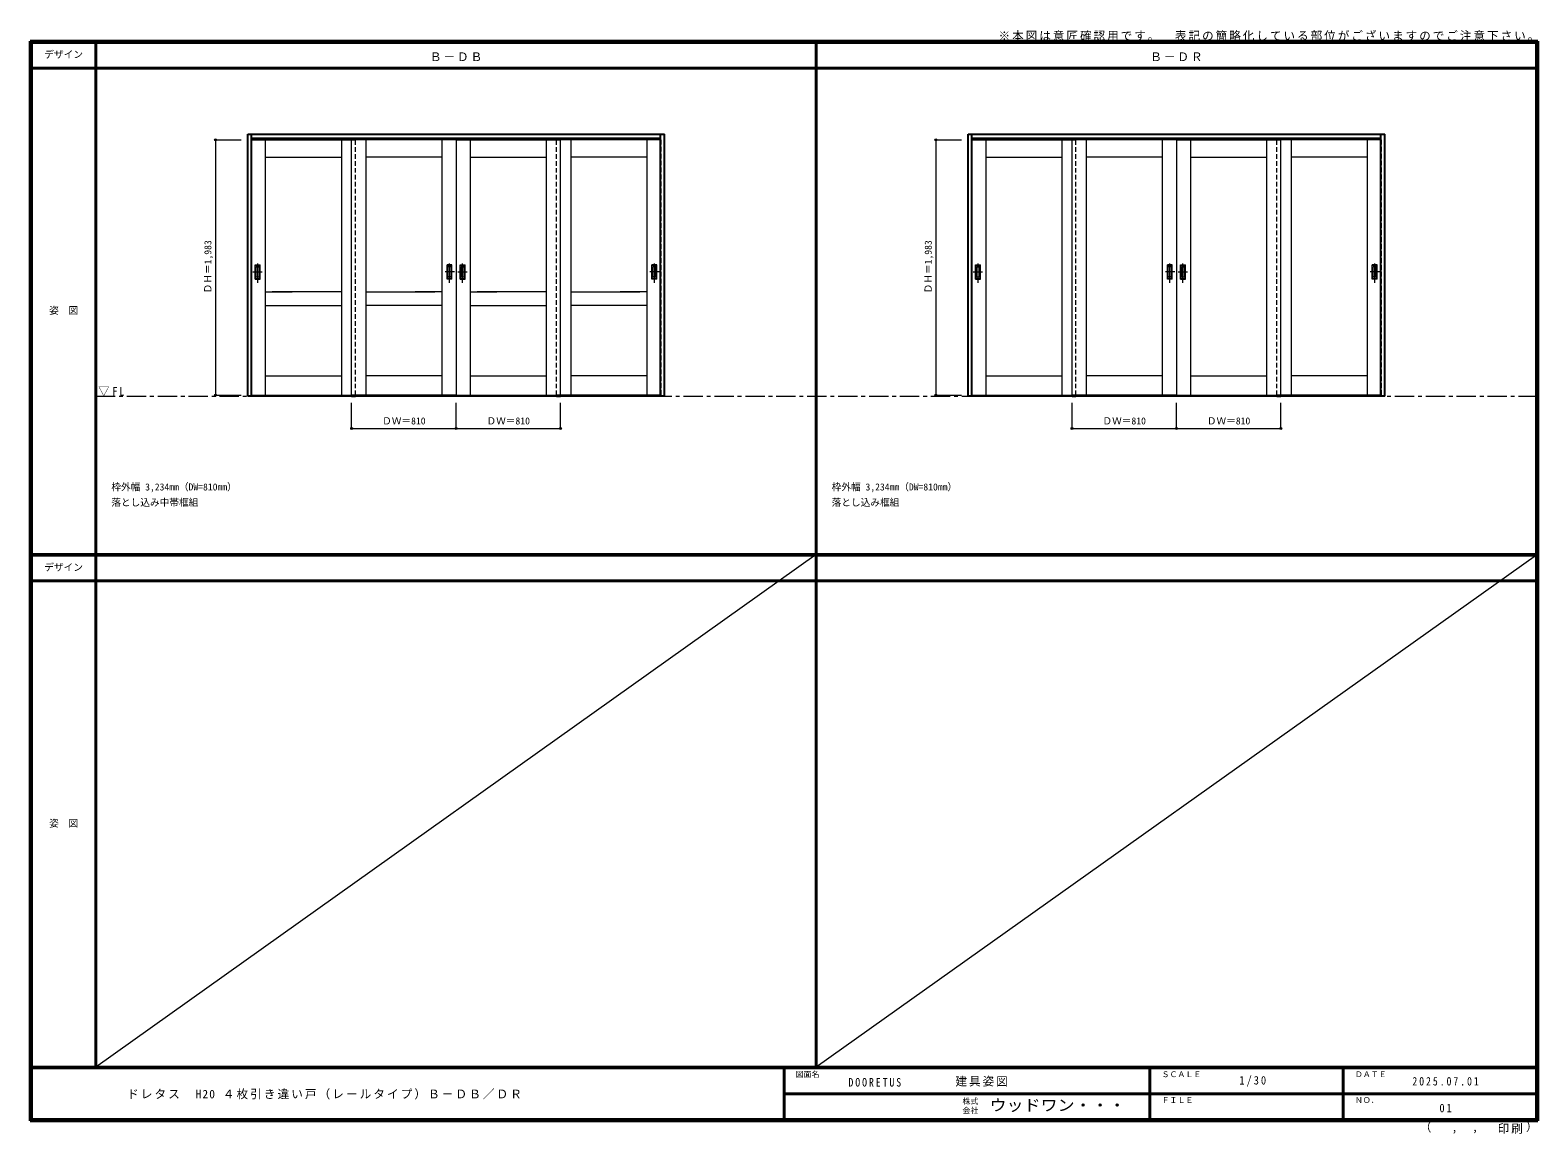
# Model space of a CAD drawing. Units: millimetres, scale not verified. Extents: x -6000 to 5700, y -4307 to 4260.
import ezdxf
from ezdxf.enums import TextEntityAlignment as Align

# ---------------------------------------------------------------- set-up
doc = ezdxf.new("R2010")
doc.units = ezdxf.units.MM
doc.header["$LTSCALE"] = 30
doc.header["$PDMODE"] = 32
doc.header["$PDSIZE"] = 15
doc.linetypes.add('CHAIN1', pattern=[8, 5, -1, 1, -1])
doc.linetypes.add('DASHED1', pattern=[1.8, 1.2, -0.6])
for name, color, linetype, lineweight in [('0-1_通り芯', 7, 'CHAIN1', 18), ('0-2_扉', 7, 'Continuous', 18), ('0-4_枠', 3, 'Continuous', 25), ('0-6_引手', 7, 'Continuous', 18), ('0-B_寸法', 7, 'Continuous', 9), ('F-1_枠', 6, 'Continuous', 40), ('F-A_文字', 7, 'Continuous', 18)]:
    doc.layers.add(name, color=color, linetype=linetype, lineweight=lineweight)
doc.layers.add('0-A_文字', color=7, linetype='Continuous')
doc.styles.add('ＭＳ ゴシック', font='')
doc.styles.get('ＭＳ ゴシック').set_extended_font_data('MS Gothic')

msp = doc.modelspace()

# ---------------------------------------------------------------- linework, layer by layer
at = {"layer": '0-1_通り芯'}
msp.add_line((-5490, 1418), (5690, 1418), dxfattribs=at)
at = {"layer": '0-2_扉', "color": 4, "linetype": 'DASHED1', "lineweight": 9}
for p, q in [((-4285, 3409), (-4285, 3405)), ((-4285, 3409), (-4285, 3405)), ((-4285, 3409), (-4285, 1426)), ((-4282, 3409), (-4285, 3409)), ((-3475, 1426), (-3475, 3409)), ((-2695, 3409), (-2695, 3405)), ((-2695, 3409), (-2695, 3405)), ((-1915, 1426), (-1915, 3409)), ((-1108, 3409), (-1105, 3409)), ((-1105, 3409), (-1105, 3405)), ((-1105, 3409), (-1105, 3405)), ((-1105, 3409), (-1105, 1426)), ((1305, 3409), (1305, 3405)), ((1305, 3409), (1305, 3405)), ((1305, 3409), (1305, 1426)), ((1308, 3409), (1305, 3409)), ((2115, 1426), (2115, 3409)), ((2895, 3409), (2895, 3405)), ((2895, 3409), (2895, 3405)), ((3675, 1426), (3675, 3409)), ((4482, 3409), (4485, 3409)), ((4485, 3409), (4485, 1426)), ((-4282, 1426), (-4285, 1426)), ((-1108, 1426), (-1105, 1426)), ((1308, 1426), (1305, 1426)), ((4482, 1426), (4485, 1426))]:
    msp.add_line(p, q, dxfattribs=at)
at = {"layer": '0-2_扉'}
for p, q in [((-4282, 3409), (-3475, 3409)), ((-4175, 3409), (-4175, 1426)), ((-3585, 3409), (-3585, 1426)), ((-2695, 3409), (-3505, 3409)), ((-3395, 3409), (-3395, 1426)), ((-2805, 3409), (-2805, 1426)), ((-2695, 3409), (-2695, 1426)), ((-2695, 3409), (-1885, 3409)), ((-2695, 3409), (-2695, 1426)), ((-2585, 3409), (-2585, 1426)), ((-1995, 3409), (-1995, 1426)), ((-1108, 3409), (-1915, 3409)), ((-1805, 3409), (-1805, 1426)), ((-1215, 3409), (-1215, 1426)), ((1308, 3409), (2115, 3409)), ((1415, 3409), (1415, 1426)), ((2005, 3409), (2005, 1426)), ((2895, 3409), (2085, 3409)), ((2195, 3409), (2195, 1426)), ((2785, 3409), (2785, 1426)), ((2895, 3409), (2895, 1426)), ((2895, 3409), (3705, 3409)), ((2895, 3409), (2895, 1426)), ((3005, 3409), (3005, 1426)), ((3595, 3409), (3595, 1426)), ((4482, 3409), (3675, 3409)), ((3785, 3409), (3785, 1426)), ((4375, 3409), (4375, 1426)), ((-4175, 3274), (-3585, 3274)), ((-2805, 3274), (-3395, 3274)), ((-2585, 3274), (-1995, 3274)), ((-1215, 3274), (-1805, 3274)), ((1415, 3274), (2005, 3274)), ((2785, 3274), (2195, 3274)), ((3005, 3274), (3595, 3274)), ((4375, 3274), (3785, 3274)), ((-4175, 2229), (-3967.5, 2229)), ((-3585, 2229), (-4121.5, 2229)), ((-3395, 2229), (-2858.5, 2229)), ((-2805, 2229), (-3012.5, 2229)), ((-2585, 2229), (-2377.5, 2229)), ((-1995, 2229), (-2531.5, 2229)), ((-1805, 2229), (-1268.5, 2229)), ((-1215, 2229), (-1422.5, 2229)), ((-4175, 2124), (-3585, 2124)), ((-2805, 2124), (-3395, 2124)), ((-2585, 2124), (-1995, 2124)), ((-1215, 2124), (-1805, 2124)), ((-4175, 1576), (-3585, 1576)), ((-2805, 1576), (-3395, 1576)), ((-2585, 1576), (-1995, 1576)), ((-1215, 1576), (-1805, 1576)), ((1415, 1576), (2005, 1576)), ((2785, 1576), (2195, 1576)), ((3005, 1576), (3595, 1576)), ((4375, 1576), (3785, 1576)), ((-4282, 1426), (-3475, 1426)), ((-1108, 1426), (-1915, 1426)), ((1308, 1426), (2115, 1426)), ((4482, 1426), (3675, 1426))]:
    msp.add_line(p, q, dxfattribs=at)
at = {"layer": '0-2_扉', "color": 3, "lineweight": 25}
for p, q in [((-3505, 1418), (-3475, 1418)), ((-1915, 1418), (-1885, 1418)), ((2085, 1418), (2115, 1418)), ((3675, 1418), (3705, 1418))]:
    msp.add_line(p, q, dxfattribs=at)
at = {"layer": '0-2_扉'}
for points in [[(-2695, 1426), (-3505, 1426), (-3505, 3409)], [(-2695, 1426), (-1885, 1426), (-1885, 3409)], [(2895, 1426), (2085, 1426), (2085, 3409)], [(2895, 1426), (3705, 1426), (3705, 3409)]]:
    msp.add_lwpolyline(points, dxfattribs=at)
at = {"layer": '0-4_枠'}
for p, q in [((-4312, 1418), (-4312, 3453)), ((-4312, 3453), (-1078, 3453)), ((-4282, 1418), (-4282, 3453)), ((-4282, 3423), (-1108, 3423)), ((-1108, 1418), (-1108, 3453)), ((-1078, 1418), (-1078, 3453)), ((1278, 1418), (1278, 3453)), ((1278, 3453), (4512, 3453)), ((1308, 1418), (1308, 3453)), ((1308, 3423), (4482, 3423)), ((4482, 1418), (4482, 3453)), ((4512, 1418), (4512, 3453)), ((-4282, 1418), (-4312, 1418)), ((-1108, 1421), (-4282, 1421)), ((-1108, 1418), (-4282, 1418)), ((-1078, 1418), (-1108, 1418)), ((1308, 1418), (1278, 1418)), ((4482, 1421), (1308, 1421)), ((4482, 1418), (1308, 1418)), ((4512, 1418), (4482, 1418))]:
    msp.add_line(p, q, dxfattribs=at)
at = {"layer": '0-6_引手', "linetype": 'CHAIN1'}
for p, q in [((-4234, 2298.27), (-4234, 2469.12)), ((-2746, 2298.27), (-2746, 2469.12)), ((-2644, 2298.27), (-2644, 2469.12)), ((-1156, 2298.27), (-1156, 2469.12)), ((1356, 2298.27), (1356, 2469.12)), ((2844, 2298.27), (2844, 2469.12)), ((2946, 2298.27), (2946, 2469.12)), ((4434, 2298.27), (4434, 2469.12)), ((-4272.07, 2383.5), (-4199.56, 2383.5)), ((-2707.93, 2383.5), (-2780.44, 2383.5)), ((-2682.07, 2383.5), (-2609.56, 2383.5)), ((-1117.93, 2383.5), (-1190.44, 2383.5)), ((1317.93, 2383.5), (1390.43, 2383.5)), ((2882.07, 2383.5), (2809.56, 2383.5)), ((2907.93, 2383.5), (2980.43, 2383.5)), ((4472.07, 2383.5), (4399.56, 2383.5))]:
    msp.add_line(p, q, dxfattribs=at)
at = {"layer": '0-6_引手'}
for p, q in [((-4253, 2438.5), (-4215, 2438.5)), ((-4253, 2328.5), (-4253, 2438.5)), ((-4246.5, 2422.5), (-4221.5, 2422.5)), ((-4246.5, 2344.5), (-4246.5, 2422.5)), ((-4246.5, 2344.5), (-4221.5, 2344.5)), ((-4221.5, 2344.5), (-4221.5, 2422.5)), ((-4215, 2328.5), (-4215, 2438.5)), ((-2727, 2438.5), (-2765, 2438.5)), ((-2765, 2328.5), (-2765, 2438.5)), ((-2733.5, 2422.5), (-2758.5, 2422.5)), ((-2758.5, 2344.5), (-2758.5, 2422.5)), ((-2733.5, 2344.5), (-2758.5, 2344.5)), ((-2733.5, 2344.5), (-2733.5, 2422.5)), ((-2727, 2328.5), (-2727, 2438.5)), ((-2663, 2438.5), (-2625, 2438.5)), ((-2663, 2328.5), (-2663, 2438.5)), ((-2656.5, 2422.5), (-2631.5, 2422.5)), ((-2656.5, 2344.5), (-2656.5, 2422.5)), ((-2656.5, 2344.5), (-2631.5, 2344.5)), ((-2631.5, 2344.5), (-2631.5, 2422.5)), ((-2625, 2328.5), (-2625, 2438.5)), ((-1137, 2438.5), (-1175, 2438.5)), ((-1175, 2328.5), (-1175, 2438.5)), ((-1143.5, 2422.5), (-1168.5, 2422.5)), ((-1168.5, 2344.5), (-1168.5, 2422.5)), ((-1143.5, 2344.5), (-1168.5, 2344.5)), ((-1143.5, 2344.5), (-1143.5, 2422.5)), ((-1137, 2328.5), (-1137, 2438.5)), ((1337, 2438.5), (1375, 2438.5)), ((1337, 2328.5), (1337, 2438.5)), ((1343.5, 2422.5), (1368.5, 2422.5)), ((1343.5, 2344.5), (1343.5, 2422.5)), ((1343.5, 2344.5), (1368.5, 2344.5)), ((1368.5, 2344.5), (1368.5, 2422.5)), ((1375, 2328.5), (1375, 2438.5)), ((2863, 2438.5), (2825, 2438.5)), ((2825, 2328.5), (2825, 2438.5)), ((2856.5, 2422.5), (2831.5, 2422.5)), ((2831.5, 2344.5), (2831.5, 2422.5)), ((2856.5, 2344.5), (2831.5, 2344.5)), ((2856.5, 2344.5), (2856.5, 2422.5)), ((2863, 2328.5), (2863, 2438.5)), ((2927, 2438.5), (2965, 2438.5)), ((2927, 2328.5), (2927, 2438.5)), ((2933.5, 2422.5), (2958.5, 2422.5)), ((2933.5, 2344.5), (2933.5, 2422.5)), ((2933.5, 2344.5), (2958.5, 2344.5)), ((2958.5, 2344.5), (2958.5, 2422.5)), ((2965, 2328.5), (2965, 2438.5)), ((4453, 2438.5), (4415, 2438.5)), ((4415, 2328.5), (4415, 2438.5)), ((4446.5, 2422.5), (4421.5, 2422.5)), ((4421.5, 2344.5), (4421.5, 2422.5)), ((4446.5, 2344.5), (4421.5, 2344.5)), ((4446.5, 2344.5), (4446.5, 2422.5)), ((4453, 2328.5), (4453, 2438.5)), ((-4253, 2328.5), (-4215, 2328.5)), ((-2727, 2328.5), (-2765, 2328.5)), ((-2663, 2328.5), (-2625, 2328.5)), ((-1137, 2328.5), (-1175, 2328.5)), ((1337, 2328.5), (1375, 2328.5)), ((2863, 2328.5), (2825, 2328.5)), ((2927, 2328.5), (2965, 2328.5)), ((4453, 2328.5), (4415, 2328.5))]:
    msp.add_line(p, q, dxfattribs=at)
at = {"layer": '0-6_引手', "linetype": 'DASHED1'}
for p, q in [((-4218, 2332.5), (-4218, 2434.5)), ((-2762, 2332.5), (-2762, 2434.5)), ((-2628, 2332.5), (-2628, 2434.5)), ((-1172, 2332.5), (-1172, 2434.5)), ((1372, 2332.5), (1372, 2434.5)), ((2828, 2332.5), (2828, 2434.5)), ((2962, 2332.5), (2962, 2434.5)), ((4418, 2332.5), (4418, 2434.5)), ((-4250, 2332.5), (-4218, 2332.5)), ((-2730, 2332.5), (-2762, 2332.5)), ((-2660, 2332.5), (-2628, 2332.5)), ((-1140, 2332.5), (-1172, 2332.5)), ((1340, 2332.5), (1372, 2332.5)), ((2860, 2332.5), (2828, 2332.5)), ((2930, 2332.5), (2962, 2332.5)), ((4450, 2332.5), (4418, 2332.5))]:
    msp.add_line(p, q, dxfattribs=at)
for points in [[(-4250, 2332.5), (-4250, 2434.5), (-4218, 2434.5)], [(-2730, 2332.5), (-2730, 2434.5), (-2762, 2434.5)], [(-2660, 2332.5), (-2660, 2434.5), (-2628, 2434.5)], [(-1140, 2332.5), (-1140, 2434.5), (-1172, 2434.5)], [(1340, 2332.5), (1340, 2434.5), (1372, 2434.5)], [(2860, 2332.5), (2860, 2434.5), (2828, 2434.5)], [(2930, 2332.5), (2930, 2434.5), (2962, 2434.5)], [(4450, 2332.5), (4450, 2434.5), (4418, 2434.5)]]:
    msp.add_lwpolyline(points, dxfattribs=at)
at = {"layer": '0-B_寸法', "color": 4}
for p, q in [((-4562, 3409), (-4362, 3409)), ((-4562, 3409), (-4562, 1426)), ((1028, 3409), (1228, 3409)), ((1028, 3409), (1028, 1426)), ((-4562, 1426), (-4362, 1426)), ((1028, 1426), (1228, 1426)), ((-3505, 1168), (-3505, 1368)), ((-2695, 1168), (-2695, 1368)), ((-1885, 1168), (-1885, 1368)), ((2085, 1168), (2085, 1368)), ((2895, 1168), (2895, 1368)), ((3705, 1168), (3705, 1368)), ((-3505, 1168), (-1885, 1168)), ((2085, 1168), (3705, 1168))]:
    msp.add_line(p, q, dxfattribs=at)
at = {"layer": '0-B_寸法'}
for p in [(-4562, 3409), (1028, 3409), (-4562, 1426), (1028, 1426), (-3505, 1168), (-2695, 1168), (-1885, 1168), (2085, 1168), (2895, 1168), (3705, 1168)]:
    msp.add_point(p, dxfattribs=at)
at = {"layer": 'F-1_枠'}
for p, q in [((-6000, 4175), (5700, 4175)), ((-6000, 4175), (-6000, -4205)), ((-6000, 4170), (5700, 4170)), ((-6000, 4165), (5700, 4165)), ((-5995, 4175), (-5995, -4205)), ((-5990, 4175), (-5990, -4205)), ((-5490, 4175), (-5490, -3790)), ((100, -3790), (100, 4175)), ((5690, 4175), (5690, -4205)), ((5695, 4175), (5695, -4205)), ((5700, 4175), (5700, -4205)), ((-6000, 3965), (5700, 3965)), ((-6000, 190.5), (5700, 190.5)), ((-6000, 187.5), (5700, 187.5)), ((-6000, 184.5), (5700, 184.5)), ((-6000, -15.5), (5700, -15.5)), ((5700, -3790), (-6000, -3790)), ((5700, -3795), (-6000, -3795)), ((-150, -3795), (-150, -4195)), ((2690, -3795), (2690, -4195)), ((4190, -3795), (4190, -4195)), ((-150, -3995), (5690, -3995.01)), ((5700, -4195), (-6000, -4195)), ((5700, -4200), (-6000, -4200)), ((5700, -4205), (-6000, -4205))]:
    msp.add_line(p, q, dxfattribs=at)
at = {"layer": 'F-A_文字'}
for p, q in [((100, 190.5), (-5490, -3790)), ((5690, 184.5), (100, -3790))]:
    msp.add_line(p, q, dxfattribs=at)

# ---------------------------------------------------------------- texts
at = {"layer": '0-A_文字', "style": 'ＭＳ ゴシック'}
for s, p in [('枠外幅 3,234mm（DW=810mm）', (-5370, 670.5)), ('枠外幅 3,234mm（DW=810mm）', (220, 670.5)), ('落とし込み中帯框組', (-5370, 550.5)), ('落とし込み框組', (220, 550.5))]:
    msp.add_text(s, height=54.99, dxfattribs=at).set_placement(p, align=Align.BOTTOM_LEFT)
at = {"layer": '0-A_文字', "char_height": 65.98, "attachment_point": 7, "style": 'ＭＳ ゴシック'}
for s, insert in [('\\T1.17;※本図は意匠確認用です。\u3000表記の簡略化している部位がございますのでご注意下さい。', (1515, 4175)), ('\\T1.17;Ｂ－ＤＢ', (-2897.5, 4020)), ('\\T1.17;Ｂ－ＤＲ', (2692.5, 4020)), ('\\T1.26;\\W0.95;▽FL', (-5471.25, 1418))]:
    msp.add_mtext(s, dxfattribs=dict(at, insert=insert))
at = {"layer": '0-B_寸法', "style": 'ＭＳ ゴシック'}
for p in [(-4577, 2217.25), (1013, 2217.25)]:
    msp.add_text('ＤＨ＝1,983', height=54.99, rotation=90, dxfattribs=at).set_placement(p, align=Align.BOTTOM_LEFT)
for p in [(-3268.75, 1183), (-2458.75, 1183), (2321.25, 1183), (3131.25, 1183)]:
    msp.add_text('ＤＷ＝810', height=54.99, dxfattribs=at).set_placement(p, align=Align.BOTTOM_LEFT)
at = {"layer": 'F-A_文字', "style": 'ＭＳ ゴシック'}
for s, height, p in [('デザイン', 54.99, (-5890, 4027.5)), ('姿\u3000図', 54.99, (-5852.5, 2040.25)), ('デザイン', 54.99, (-5890, 47)), ('姿\u3000図', 54.99, (-5852.5, -1940.25)), ('図面名', 43.99, (-60, -3880)), ('ＳＣＡＬＥ', 43.99, (2780, -3880)), ('ＤＡＴＥ', 43.99, (4280, -3880)), ('株式', 43.99, (1235, -4089)), ('ＦＩＬＥ', 43.99, (2780, -4080)), ('ＮＯ．', 43.99, (4280, -4080)), ('会社', 43.99, (1235, -4161)), ('（', 65.98, (4784.03, -4308.31)), ('）', 65.98, (5608.4, -4304.13)), (',', 65.98, (5031.28, -4308.31)), (',', 65.98, (5190.2, -4305.53))]:
    msp.add_text(s, height=height, dxfattribs=at).set_placement(p, align=Align.BOTTOM_LEFT)
at = {"layer": 'F-A_文字', "style": 'ＭＳ ゴシック', "width": 1.1}
msp.add_text('ウッドワン・・・', height=87.98, dxfattribs=at).set_placement((1445, -4155), align=Align.BOTTOM_LEFT)
at = {"layer": 'F-A_文字', "char_height": 65.98, "attachment_point": 7, "style": 'ＭＳ ゴシック'}
for s, insert in [('\\T1.17;建具姿図', (1180.42, -3940)), ('\\T1.38;\\W0.9;1/30', (3383.75, -3940)), ('\\T1.18;ドレタス\u3000H20\\~４枚引き違い戸（レールタイプ）Ｂ－ＤＢ／ＤＲ', (-5247.55, -4040)), ('\\T1.39;\\W0.85;DOORETUS', (350, -3940.79)), ('\\T1.39;\\W0.85;2025.07.01', (4726.25, -3932.5)), ('\\T1.36;\\W0.9;01', (4936.25, -4140)), ('\\T1.17;印刷', (5388.15, -4306.92))]:
    msp.add_mtext(s, dxfattribs=dict(at, insert=insert))

doc.saveas('drawing.dxf')
